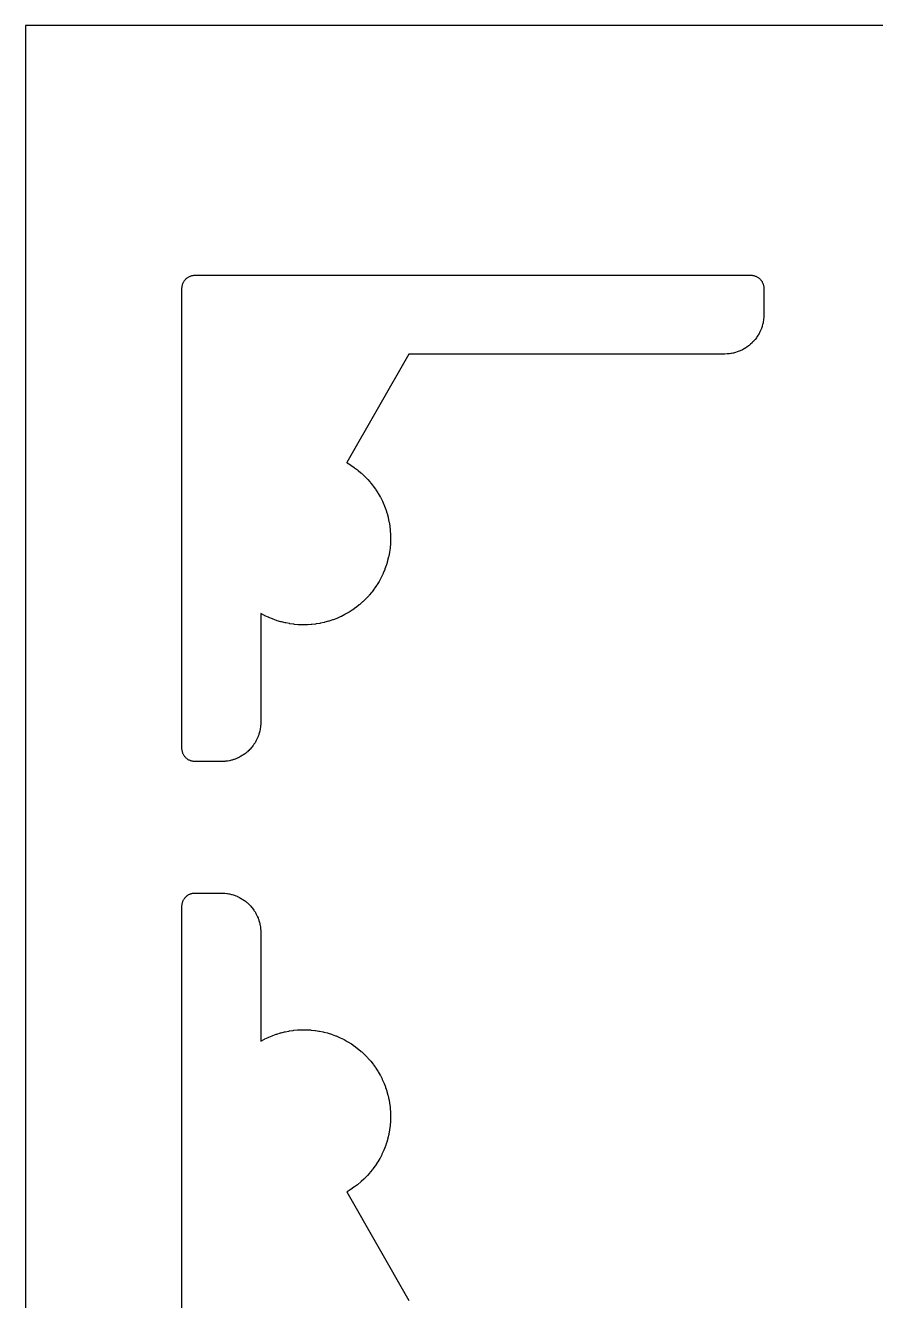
# Model space of a CAD drawing. Extents: x 0 to 200, y -100 to 0.
# Drawn here: x 0 to 32.33, y -48.5 to 0 of the extents above; entities that cross this region are included whole.
import ezdxf

# ---------------------------------------------------------------- set-up
doc = ezdxf.new("R2010")
doc.units = 0
doc.layers.add('BLACK', color=7, linetype='CONTINUOUS')

msp = doc.modelspace()

# ---------------------------------------------------------------- linework, layer by layer
at = {"layer": 'BLACK', "linetype": 'CONTINUOUS'}
for p, q in [((0.006111, 0), (0.001098, -0.000123)), ((199.993863, 0), (0.006136, 0)), ((0.000123, -0.001098), (0, -0.006111)), ((0, -0.006136), (0, -99.993863)), ((6.04971, -9.701746), (6.064779, -9.682437)), ((6.064779, -9.682437), (6.080776, -9.663892)), ((6.080776, -9.663892), (6.097664, -9.646153)), ((6.097664, -9.646153), (6.115403, -9.629265)), ((6.115403, -9.629265), (6.133948, -9.613268)), ((6.133948, -9.613268), (6.153257, -9.598199)), ((6.153257, -9.598199), (6.173281, -9.584096)), ((6.173281, -9.584096), (6.193973, -9.570993)), ((6.193973, -9.570993), (6.215284, -9.558921)), ((6.215284, -9.558921), (6.237161, -9.547909)), ((6.237161, -9.547909), (6.259552, -9.537984)), ((6.259552, -9.537984), (6.282403, -9.529169)), ((6.282403, -9.529169), (6.305659, -9.521487)), ((6.305659, -9.521487), (6.329263, -9.514954)), ((6.329263, -9.514954), (6.35316, -9.509588)), ((6.35316, -9.509588), (6.377292, -9.505401)), ((6.377292, -9.505401), (6.4016, -9.502403)), ((6.4016, -9.502403), (6.426026, -9.500601)), ((6.426026, -9.500601), (6.450523, -9.5)), ((6.450523, -9.5), (27.588692, -9.5)), ((27.588692, -9.5), (27.61319, -9.500601)), ((27.61319, -9.500601), (27.637617, -9.502403)), ((27.637617, -9.502403), (27.661926, -9.505401)), ((27.661926, -9.505401), (27.686059, -9.509589)), ((27.686059, -9.509589), (27.709957, -9.514956)), ((27.709957, -9.514956), (27.733563, -9.521488)), ((27.733563, -9.521488), (27.75682, -9.529172)), ((27.75682, -9.529172), (27.779672, -9.537987)), ((27.779672, -9.537987), (27.802063, -9.547913)), ((27.802063, -9.547913), (27.823941, -9.558926)), ((27.823941, -9.558926), (27.845252, -9.570999)), ((27.845252, -9.570999), (27.865945, -9.584104)), ((27.865945, -9.584104), (27.88597, -9.598208)), ((27.88597, -9.598208), (27.905279, -9.613277)), ((27.905279, -9.613277), (27.923825, -9.629276)), ((27.923825, -9.629276), (27.941563, -9.646166)), ((27.941563, -9.646166), (27.958452, -9.663906)), ((27.958452, -9.663906), (27.974449, -9.682453)), ((27.974449, -9.682453), (27.989517, -9.701763)), ((5.951511, -9.999012), (5.952112, -9.974515)), ((5.951511, -27.499909), (5.951511, -9.999012)), ((5.952112, -9.974515), (5.953914, -9.950089)), ((5.953914, -9.950089), (5.956912, -9.925781)), ((5.956912, -9.925781), (5.961099, -9.901649)), ((5.961099, -9.901649), (5.966465, -9.877752)), ((5.966465, -9.877752), (5.972998, -9.854148)), ((5.972998, -9.854148), (5.98068, -9.830892)), ((5.98068, -9.830892), (5.989495, -9.808041)), ((5.989495, -9.808041), (5.99942, -9.78565)), ((5.99942, -9.78565), (6.010432, -9.763773)), ((6.010432, -9.763773), (6.022504, -9.742462)), ((6.022504, -9.742462), (6.035607, -9.72177)), ((6.035607, -9.72177), (6.04971, -9.701746)), ((27.989517, -9.701763), (28.00362, -9.721789)), ((28.00362, -9.721789), (28.016723, -9.742482)), ((28.016723, -9.742482), (28.028795, -9.763794)), ((28.028795, -9.763794), (28.039806, -9.785673)), ((28.039806, -9.785673), (28.04973, -9.808065)), ((28.04973, -9.808065), (28.058544, -9.830918)), ((28.058544, -9.830918), (28.066226, -9.854175)), ((28.066226, -9.854175), (28.072757, -9.877781)), ((28.072757, -9.877781), (28.078122, -9.90168)), ((28.078122, -9.90168), (28.082308, -9.925813)), ((28.082308, -9.925813), (28.085305, -9.950122)), ((28.085305, -9.950122), (28.087105, -9.974549)), ((28.087105, -9.974549), (28.087705, -9.999047)), ((28.087705, -9.999047), (28.087634, -10.993881)), ((28.084513, -11.088825), (28.077939, -11.165163)), ((28.086204, -11.058227), (28.084513, -11.088825)), ((28.087484, -11.006104), (28.086204, -11.058227)), ((28.087634, -10.993881), (28.087484, -11.006104)), ((27.949753, -11.626815), (27.936821, -11.654597)), ((27.979941, -11.556392), (27.949753, -11.626815)), ((27.993175, -11.522085), (27.979941, -11.556392)), ((28.0181, -11.449632), (27.993175, -11.522085)), ((28.027176, -11.420362), (28.0181, -11.449632)), ((28.03944, -11.376045), (28.027176, -11.420362)), ((28.045397, -11.352263), (28.03944, -11.376045)), ((28.055472, -11.307397), (28.045397, -11.352263)), ((28.061266, -11.277305), (28.055472, -11.307397)), ((28.073438, -11.201657), (28.061266, -11.277305)), ((28.077939, -11.165163), (28.073438, -11.201657)), ((27.578971, -12.124622), (27.55589, -12.14478)), ((27.637355, -12.070386), (27.578971, -12.124622)), ((27.659157, -12.04885), (27.637355, -12.070386)), ((27.690864, -12.015547), (27.659157, -12.04885)), ((27.707328, -11.997381), (27.690864, -12.015547)), ((27.737363, -11.962562), (27.707328, -11.997381)), ((27.756658, -11.938755), (27.737363, -11.962562)), ((27.803053, -11.877777), (27.756658, -11.938755)), ((27.824226, -11.847715), (27.803053, -11.877777)), ((27.866009, -11.783489), (27.824226, -11.847715)), ((27.881924, -11.757302), (27.866009, -11.783489)), ((27.904589, -11.717292), (27.881924, -11.757302)), ((27.916147, -11.69567), (27.904589, -11.717292)), ((27.936821, -11.654597), (27.916147, -11.69567)), ((14.585775, -12.505435), (12.229231, -16.629389)), ((14.588687, -12.500622), (14.585787, -12.505413)), ((14.595116, -12.5), (14.589517, -12.50014)), ((26.576279, -12.5), (14.595141, -12.5)), ((26.598977, -12.499484), (26.576279, -12.5)), ((26.685751, -12.495536), (26.598977, -12.499484)), ((26.712013, -12.493647), (26.685751, -12.495536)), ((26.759924, -12.488928), (26.712013, -12.493647)), ((26.784256, -12.485927), (26.759924, -12.488928)), ((26.832776, -12.47873), (26.784256, -12.485927)), ((26.856932, -12.474538), (26.832776, -12.47873)), ((26.90504, -12.464969), (26.856932, -12.474538)), ((26.928961, -12.459597), (26.90504, -12.464969)), ((26.973566, -12.448424), (26.928961, -12.459597)), ((27.003049, -12.44007), (26.973566, -12.448424)), ((27.076093, -12.41693), (27.003049, -12.44007)), ((27.110714, -12.404543), (27.076093, -12.41693)), ((27.181857, -12.376092), (27.110714, -12.404543)), ((27.209948, -12.363846), (27.181857, -12.376092)), ((27.251516, -12.344185), (27.209948, -12.363846)), ((27.273415, -12.333162), (27.251516, -12.344185)), ((27.313969, -12.311486), (27.273415, -12.333162)), ((27.340539, -12.296218), (27.313969, -12.311486)), ((27.40577, -12.256024), (27.340539, -12.296218)), ((27.436344, -12.235595), (27.40577, -12.256024)), ((27.498442, -12.190711), (27.436344, -12.235595)), ((27.522715, -12.172006), (27.498442, -12.190711)), ((27.55589, -12.14478), (27.522715, -12.172006)), ((12.229219, -16.629411), (12.226784, -16.63393)), ((12.227125, -16.635247), (12.231449, -16.638015)), ((12.23147, -16.638028), (12.358331, -16.714846)), ((12.358331, -16.714846), (12.379639, -16.728499)), ((12.379639, -16.728499), (12.497125, -16.808042)), ((12.497125, -16.808042), (12.517715, -16.822757)), ((12.517715, -16.822757), (12.631021, -16.908148)), ((12.631021, -16.908148), (12.650839, -16.923887)), ((12.650839, -16.923887), (12.759675, -17.014908)), ((12.759675, -17.014908), (12.778671, -17.03163)), ((12.778671, -17.03163), (12.882757, -17.128046)), ((12.882757, -17.128046), (12.900881, -17.145709)), ((12.900881, -17.145709), (12.99995, -17.247273)), ((12.99995, -17.247273), (13.017156, -17.265831)), ((13.017156, -17.265831), (13.110954, -17.372283)), ((13.110954, -17.372283), (13.127198, -17.391689)), ((13.127198, -17.391689), (13.215484, -17.502755)), ((13.215484, -17.502755), (13.230725, -17.522959)), ((13.230725, -17.522959), (13.313271, -17.638354)), ((13.313271, -17.638354), (13.327469, -17.659303)), ((13.327469, -17.659303), (13.404065, -17.778731)), ((13.404065, -17.778731), (13.417184, -17.800373)), ((13.417184, -17.800373), (13.487633, -17.923527)), ((13.487633, -17.923527), (13.499638, -17.945806)), ((13.499638, -17.945806), (13.563759, -18.07237)), ((13.563759, -18.07237), (13.574621, -18.095228)), ((13.574621, -18.095228), (13.632249, -18.224877)), ((13.632249, -18.224877), (13.641939, -18.248256)), ((13.641939, -18.248256), (13.692927, -18.380658)), ((13.692927, -18.380658), (13.701421, -18.404497)), ((13.701421, -18.404497), (13.745637, -18.539312)), ((13.745637, -18.539312), (13.752912, -18.563551)), ((13.752912, -18.563551), (13.790243, -18.700432)), ((13.790243, -18.700432), (13.796281, -18.725008)), ((13.796281, -18.725008), (13.826632, -18.863604)), ((13.826632, -18.863604), (13.831417, -18.888455)), ((13.831417, -18.888455), (13.854709, -19.02841)), ((13.854709, -19.02841), (13.85823, -19.053472)), ((13.85823, -19.053472), (13.874403, -19.194427)), ((13.874403, -19.194427), (13.87665, -19.219635)), ((13.87665, -19.219635), (13.885663, -19.361228)), ((13.885663, -19.361228), (13.88663, -19.386517)), ((13.88663, -19.386517), (13.88846, -19.528386)), ((13.868659, -19.862053), (13.865786, -19.887196)), ((13.881191, -19.720727), (13.868659, -19.862053)), ((13.882787, -19.69547), (13.881191, -19.720727)), ((13.888145, -19.553691), (13.882787, -19.69547)), ((13.88846, -19.528386), (13.888145, -19.553691)), ((13.776013, -20.354527), (13.769365, -20.378946)), ((13.809801, -20.216729), (13.776013, -20.354527)), ((13.815203, -20.192005), (13.809801, -20.216729)), ((13.841969, -20.052672), (13.815203, -20.192005)), ((13.846112, -20.027706), (13.841969, -20.052672)), ((13.865786, -19.887196), (13.846112, -20.027706)), ((13.599592, -20.850423), (13.538757, -20.978599)), ((13.609861, -20.827293), (13.599592, -20.850423)), ((13.664126, -20.6962), (13.609861, -20.827293)), ((13.67321, -20.672579), (13.664126, -20.6962)), ((13.720765, -20.538906), (13.67321, -20.672579)), ((13.728641, -20.514856), (13.720765, -20.538906)), ((13.769365, -20.378946), (13.728641, -20.514856)), ((13.360382, -21.290756), (13.280839, -21.408242)), ((13.374035, -21.269447), (13.360382, -21.290756)), ((13.447525, -21.148083), (13.374035, -21.269447)), ((13.460081, -21.12611), (13.447525, -21.148083)), ((13.52733, -21.00118), (13.460081, -21.12611)), ((13.538757, -20.978599), (13.52733, -21.00118)), ((12.943173, -21.811998), (12.841609, -21.911067)), ((12.960836, -21.793874), (12.943173, -21.811998)), ((13.057252, -21.689788), (12.960836, -21.793874)), ((13.073974, -21.670792), (13.057252, -21.689788)), ((13.164995, -21.561956), (13.073974, -21.670792)), ((13.180733, -21.542138), (13.164995, -21.561956)), ((13.266125, -21.428832), (13.180733, -21.542138)), ((13.280839, -21.408242), (13.266125, -21.428832)), ((12.429579, -22.238587), (12.310151, -22.315183)), ((12.450529, -22.224389), (12.429579, -22.238587)), ((12.565924, -22.141842), (12.450529, -22.224389)), ((12.586127, -22.126601), (12.565924, -22.141842)), ((12.697193, -22.038316), (12.586127, -22.126601)), ((12.716599, -22.022071), (12.697193, -22.038316)), ((12.823051, -21.928273), (12.716599, -22.022071)), ((12.841609, -21.911067), (12.823051, -21.928273)), ((8.951627, -22.371347), (8.951597, -26.487655)), ((8.951733, -22.367028), (8.951627, -22.371323)), ((8.957016, -22.368103), (8.953184, -22.366161)), ((9.087703, -22.438451), (8.957037, -22.368115)), ((9.110283, -22.449878), (9.087703, -22.438451)), ((9.238459, -22.510713), (9.110283, -22.449878)), ((9.26159, -22.520981), (9.238459, -22.510713)), ((9.392683, -22.575246), (9.26159, -22.520981)), ((9.416303, -22.58433), (9.392683, -22.575246)), ((9.549977, -22.631885), (9.416303, -22.58433)), ((9.574027, -22.639761), (9.549977, -22.631885)), ((9.709937, -22.680485), (9.574027, -22.639761)), ((9.734356, -22.687133), (9.709937, -22.680485)), ((9.872154, -22.720921), (9.734356, -22.687133)), ((9.896878, -22.726323), (9.872154, -22.720921)), ((10.036211, -22.753088), (9.896878, -22.726323)), ((10.061177, -22.757231), (10.036211, -22.753088)), ((10.201687, -22.776905), (10.061177, -22.757231)), ((10.22683, -22.779779), (10.201687, -22.776905)), ((10.368156, -22.79231), (10.22683, -22.779779)), ((10.393413, -22.793906), (10.368156, -22.79231)), ((10.535192, -22.799264), (10.393413, -22.793906)), ((10.869248, -22.787768), (10.727655, -22.796782)), ((10.894456, -22.785521), (10.869248, -22.787768)), ((11.035411, -22.769348), (10.894456, -22.785521)), ((11.060472, -22.765827), (11.035411, -22.769348)), ((11.200428, -22.742536), (11.060472, -22.765827)), ((11.225279, -22.73775), (11.200428, -22.742536)), ((11.363875, -22.7074), (11.225279, -22.73775)), ((11.388451, -22.701361), (11.363875, -22.7074)), ((11.525332, -22.66403), (11.388451, -22.701361)), ((11.549571, -22.656755), (11.525332, -22.66403)), ((11.684385, -22.612539), (11.549571, -22.656755)), ((11.708225, -22.604045), (11.684385, -22.612539)), ((11.840627, -22.553057), (11.708225, -22.604045)), ((11.864005, -22.543367), (11.840627, -22.553057)), ((11.993655, -22.485739), (11.864005, -22.543367)), ((12.016513, -22.474877), (11.993655, -22.485739)), ((12.143077, -22.410756), (12.016513, -22.474877)), ((12.165355, -22.398751), (12.143077, -22.410756)), ((12.28851, -22.328301), (12.165355, -22.398751)), ((12.310151, -22.315183), (12.28851, -22.328301)), ((10.560497, -22.799579), (10.535192, -22.799264)), ((10.702366, -22.797749), (10.560497, -22.799579)), ((10.727655, -22.796782), (10.702366, -22.797749)), ((8.940525, -26.6713), (8.937524, -26.695632)), ((8.945244, -26.623389), (8.940525, -26.6713)), ((8.947133, -26.597127), (8.945244, -26.623389)), ((8.951081, -26.510354), (8.947133, -26.597127)), ((8.951597, -26.487655), (8.951081, -26.510354)), ((8.815271, -27.121239), (8.780318, -27.192854)), ((8.827861, -27.093301), (8.815271, -27.121239)), ((8.845458, -27.050818), (8.827861, -27.093301)), ((8.854282, -27.027945), (8.845458, -27.050818)), ((8.869773, -26.98465), (8.854282, -27.027945)), ((8.879207, -26.955494), (8.869773, -26.98465)), ((8.900548, -26.881905), (8.879207, -26.955494)), ((8.909482, -26.846237), (8.900548, -26.881905)), ((8.925352, -26.771277), (8.909482, -26.846237)), ((8.930776, -26.741117), (8.925352, -26.771277)), ((8.937524, -26.695632), (8.930776, -26.741117)), ((5.952112, -27.524411), (5.951511, -27.499909)), ((5.953915, -27.548842), (5.952112, -27.524411)), ((5.956914, -27.573156), (5.953915, -27.548842)), ((5.961103, -27.597293), (5.956914, -27.573156)), ((5.966472, -27.621195), (5.961103, -27.597293)), ((5.973007, -27.644805), (5.966472, -27.621195)), ((5.980694, -27.668066), (5.973007, -27.644805)), ((8.421221, -27.642838), (8.383305, -27.673955)), ((8.439785, -27.626824), (8.421221, -27.642838)), ((8.476129, -27.593884), (8.439785, -27.626824)), ((8.493885, -27.576979), (8.476129, -27.593884)), ((8.5264, -27.544464), (8.493885, -27.576979)), ((8.547394, -27.522141), (8.5264, -27.544464)), ((8.600182, -27.462443), (8.547394, -27.522141)), ((8.619767, -27.438875), (8.600182, -27.462443)), ((8.648058, -27.402624), (8.619767, -27.438875)), ((8.662662, -27.382933), (8.648058, -27.402624)), ((8.690906, -27.34283), (8.662662, -27.382933)), ((8.704527, -27.322445), (8.690906, -27.34283)), ((8.730769, -27.281005), (8.704527, -27.322445)), ((8.743373, -27.259976), (8.730769, -27.281005)), ((8.766038, -27.219967), (8.743373, -27.259976)), ((8.780318, -27.192854), (8.766038, -27.219967)), ((5.989512, -27.690921), (5.980694, -27.668066)), ((5.999442, -27.713316), (5.989512, -27.690921)), ((6.010458, -27.735197), (5.999442, -27.713316)), ((6.022536, -27.756511), (6.010458, -27.735197)), ((6.035645, -27.777206), (6.022536, -27.756511)), ((6.049754, -27.797233), (6.035645, -27.777206)), ((6.064828, -27.816543), (6.049754, -27.797233)), ((6.080833, -27.835091), (6.064828, -27.816543)), ((6.097728, -27.85283), (6.080833, -27.835091)), ((6.115473, -27.869719), (6.097728, -27.85283)), ((6.134026, -27.885717), (6.115473, -27.869719)), ((6.153342, -27.900785), (6.134026, -27.885717)), ((6.173374, -27.914886), (6.153342, -27.900785)), ((6.194074, -27.927988), (6.173374, -27.914886)), ((6.215392, -27.940057), (6.194074, -27.927988)), ((6.237277, -27.951066), (6.215392, -27.940057)), ((6.259676, -27.960988), (6.237277, -27.951066)), ((6.282534, -27.969798), (6.259676, -27.960988)), ((6.305798, -27.977476), (6.282534, -27.969798)), ((6.32941, -27.984003), (6.305798, -27.977476)), ((6.353314, -27.989363), (6.32941, -27.984003)), ((6.377453, -27.993543), (6.353314, -27.989363)), ((6.401767, -27.996534), (6.377453, -27.993543)), ((6.426199, -27.998328), (6.401767, -27.996534)), ((6.450702, -27.998921), (6.426199, -27.998328)), ((7.473145, -27.998553), (6.450702, -27.998921)), ((7.503595, -27.997613), (7.473145, -27.998553)), ((7.583224, -27.992721), (7.503595, -27.997613)), ((7.613738, -27.989905), (7.583224, -27.992721)), ((7.656331, -27.984652), (7.613738, -27.989905)), ((7.686616, -27.979969), (7.656331, -27.984652)), ((7.764958, -27.965383), (7.686616, -27.979969)), ((7.794898, -27.958853), (7.764958, -27.965383)), ((7.839504, -27.94768), (7.794898, -27.958853)), ((7.863132, -27.941141), (7.839504, -27.94768)), ((7.91007, -27.926902), (7.863132, -27.941141)), ((7.933349, -27.919212), (7.91007, -27.926902)), ((7.979532, -27.902687), (7.933349, -27.919212)), ((8.002406, -27.893864), (7.979532, -27.902687)), ((8.047723, -27.875093), (8.002406, -27.893864)), ((8.070136, -27.865158), (8.047723, -27.875093)), ((8.114477, -27.844187), (8.070136, -27.865158)), ((8.136376, -27.833164), (8.114477, -27.844187)), ((8.179635, -27.810042), (8.136376, -27.833164)), ((8.200966, -27.797958), (8.179635, -27.810042)), ((8.243038, -27.772741), (8.200966, -27.797958)), ((8.263751, -27.759625), (8.243038, -27.772741)), ((8.304535, -27.732374), (8.263751, -27.759625)), ((8.324579, -27.718257), (8.304535, -27.732374)), ((8.363977, -27.689038), (8.324579, -27.718257)), ((8.383305, -27.673955), (8.363977, -27.689038)), ((5.952112, -33.475588), (5.953915, -33.451157)), ((5.953915, -33.451157), (5.956914, -33.426843)), ((5.956914, -33.426843), (5.961103, -33.402706)), ((5.961103, -33.402706), (5.966472, -33.378804)), ((5.966472, -33.378804), (5.973007, -33.355194)), ((5.973007, -33.355194), (5.980694, -33.331933)), ((5.980694, -33.331933), (5.989512, -33.309078)), ((5.989512, -33.309078), (5.999442, -33.286683)), ((5.999442, -33.286683), (6.010458, -33.264802)), ((6.010458, -33.264802), (6.022536, -33.243488)), ((6.022536, -33.243488), (6.035645, -33.222793)), ((6.035645, -33.222793), (6.049754, -33.202766)), ((6.049754, -33.202766), (6.064828, -33.183456)), ((6.064828, -33.183456), (6.080833, -33.164908)), ((6.080833, -33.164908), (6.097728, -33.147169)), ((6.097728, -33.147169), (6.115473, -33.13028)), ((6.115473, -33.13028), (6.134026, -33.114282)), ((6.134026, -33.114282), (6.153342, -33.099215)), ((6.153342, -33.099215), (6.173374, -33.085113)), ((6.173374, -33.085113), (6.194074, -33.072012)), ((6.194074, -33.072012), (6.215392, -33.059942)), ((6.215392, -33.059942), (6.237277, -33.048933)), ((6.237277, -33.048933), (6.259676, -33.039011)), ((6.259676, -33.039011), (6.282534, -33.030201)), ((6.282534, -33.030201), (6.305798, -33.022523)), ((6.305798, -33.022523), (6.32941, -33.015996)), ((6.32941, -33.015996), (6.353314, -33.010636)), ((6.353314, -33.010636), (6.377453, -33.006456)), ((6.377453, -33.006456), (6.401767, -33.003465)), ((6.401767, -33.003465), (6.426199, -33.001671)), ((6.426199, -33.001671), (6.450702, -33.001078)), ((6.450702, -33.001078), (7.476156, -33.001447)), ((7.476156, -33.001447), (7.500486, -33.002048)), ((7.500486, -33.002048), (7.546504, -33.004309)), ((7.546504, -33.004309), (7.57705, -33.006751)), ((7.57705, -33.006751), (7.656255, -33.015534)), ((7.656255, -33.015534), (7.686594, -33.019845)), ((7.686594, -33.019845), (7.728879, -33.027182)), ((7.728879, -33.027182), (7.758897, -33.033345)), ((7.758897, -33.033345), (7.83643, -33.051758)), ((7.83643, -33.051758), (7.866014, -33.05975)), ((7.866014, -33.05975), (7.910018, -33.073098)), ((7.910018, -33.073098), (7.933297, -33.080788)), ((7.933297, -33.080788), (7.97948, -33.097313)), ((7.97948, -33.097313), (8.002354, -33.106137)), ((8.002354, -33.106137), (8.047671, -33.124908)), ((8.047671, -33.124908), (8.070085, -33.134843)), ((8.070085, -33.134843), (8.114426, -33.155815)), ((8.114426, -33.155815), (8.136325, -33.166838)), ((8.136325, -33.166838), (8.179584, -33.189961)), ((8.179584, -33.189961), (8.200916, -33.202045)), ((8.200916, -33.202045), (8.242988, -33.227262)), ((8.242988, -33.227262), (8.263701, -33.240379)), ((8.263701, -33.240379), (8.304485, -33.26763)), ((8.304485, -33.26763), (8.32453, -33.281747)), ((8.32453, -33.281747), (8.363927, -33.310966)), ((8.363927, -33.310966), (8.383255, -33.32605)), ((8.383255, -33.32605), (8.418801, -33.355222)), ((8.418801, -33.355222), (8.441881, -33.37538)), ((8.441881, -33.37538), (8.500266, -33.429617)), ((8.500266, -33.429617), (8.522068, -33.451153)), ((8.522068, -33.451153), (8.553775, -33.484456)), ((5.951511, -33.500091), (5.952112, -33.475588)), ((5.951511, -66.500054), (5.951511, -33.500091)), ((8.553775, -33.484456), (8.570239, -33.502622)), ((8.570239, -33.502622), (8.602278, -33.539764)), ((8.602278, -33.539764), (8.617831, -33.558715)), ((8.617831, -33.558715), (8.648008, -33.597385)), ((8.648008, -33.597385), (8.662613, -33.617077)), ((8.662613, -33.617077), (8.690857, -33.65718)), ((8.690857, -33.65718), (8.704477, -33.677565)), ((8.704477, -33.677565), (8.730719, -33.719006)), ((8.730719, -33.719006), (8.743323, -33.740035)), ((8.743323, -33.740035), (8.765988, -33.780044)), ((8.765988, -33.780044), (8.780268, -33.807158)), ((8.780268, -33.807158), (8.815221, -33.878774)), ((8.815221, -33.878774), (8.82781, -33.906712)), ((8.82781, -33.906712), (8.845407, -33.949196)), ((8.845407, -33.949196), (8.854231, -33.97207)), ((8.854231, -33.97207), (8.869722, -34.015365)), ((8.869722, -34.015365), (8.879155, -34.044521)), ((8.879155, -34.044521), (8.90135, -34.121058)), ((8.90135, -34.121058), (8.908978, -34.150738)), ((8.908978, -34.150738), (8.918381, -34.192611)), ((8.918381, -34.192611), (8.924175, -34.222703)), ((8.924175, -34.222703), (8.936834, -34.301381)), ((8.936834, -34.301381), (8.940771, -34.331771)), ((8.940771, -34.331771), (8.945189, -34.37663)), ((8.945189, -34.37663), (8.947078, -34.402892)), ((8.947078, -34.402892), (8.951025, -34.489667)), ((8.951025, -34.489667), (8.951541, -34.512365)), ((8.951541, -34.512365), (8.951511, -38.628714)), ((9.721232, -38.316402), (9.856696, -38.282545)), ((9.856696, -38.282545), (9.881002, -38.27711)), ((9.881002, -38.27711), (10.017985, -38.250048)), ((10.017985, -38.250048), (10.042532, -38.245832)), ((10.042532, -38.245832), (10.180694, -38.225631)), ((10.180694, -38.225631), (10.20542, -38.222643)), ((10.20542, -38.222643), (10.344417, -38.209355)), ((10.344417, -38.209355), (10.369261, -38.207603)), ((10.369261, -38.207603), (10.508748, -38.20126)), ((10.508748, -38.20126), (10.533649, -38.200749)), ((10.533649, -38.200749), (10.673278, -38.201366)), ((10.673278, -38.201366), (10.698173, -38.202097)), ((10.698173, -38.202097), (10.837599, -38.209674)), ((10.837599, -38.209674), (10.862426, -38.211645)), ((10.862426, -38.211645), (11.001301, -38.226162)), ((11.001301, -38.226162), (11.025999, -38.229368)), ((11.025999, -38.229368), (11.163977, -38.250789)), ((11.163977, -38.250789), (11.188486, -38.255222)), ((11.188486, -38.255222), (11.325224, -38.283495)), ((11.325224, -38.283495), (11.349481, -38.289144)), ((11.349481, -38.289144), (11.48464, -38.324197)), ((8.951512, -38.628739), (8.951617, -38.633033)), ((8.95307, -38.6339), (8.9569, -38.631956)), ((8.956922, -38.631945), (9.085398, -38.562714)), ((9.085398, -38.562714), (9.107611, -38.55145)), ((9.107611, -38.55145), (9.23368, -38.491422)), ((9.23368, -38.491422), (9.256427, -38.481279)), ((9.256427, -38.481279), (9.385332, -38.42761)), ((9.385332, -38.42761), (9.408556, -38.418613)), ((9.408556, -38.418613), (9.539976, -38.371437)), ((9.539976, -38.371437), (9.56362, -38.363609)), ((9.56362, -38.363609), (9.697228, -38.323042)), ((9.697228, -38.323042), (9.721232, -38.316402)), ((11.48464, -38.324197), (11.508585, -38.331049)), ((11.508585, -38.331049), (11.641829, -38.372796)), ((11.641829, -38.372796), (11.665403, -38.380832)), ((11.665403, -38.380832), (11.796401, -38.429169)), ((11.796401, -38.429169), (11.819544, -38.438371)), ((11.819544, -38.438371), (11.94797, -38.493177)), ((11.94797, -38.493177), (11.970626, -38.503521)), ((11.970626, -38.503521), (12.09616, -38.564661)), ((12.09616, -38.564661), (12.118272, -38.576121)), ((12.118272, -38.576121), (12.240602, -38.643442)), ((12.240602, -38.643442), (12.262116, -38.65599)), ((12.262116, -38.65599), (12.380938, -38.729326)), ((12.380938, -38.729326), (12.4018, -38.742931)), ((12.4018, -38.742931), (12.516819, -38.822098)), ((12.516819, -38.822098), (12.536977, -38.836726)), ((12.536977, -38.836726), (12.647906, -38.921528)), ((12.647906, -38.921528), (12.66731, -38.937142)), ((12.66731, -38.937142), (12.773875, -39.027368)), ((12.773875, -39.027368), (12.792476, -39.043931)), ((12.792476, -39.043931), (12.89441, -39.139356)), ((12.89441, -39.139356), (12.912163, -39.156825)), ((12.912163, -39.156825), (13.009214, -39.257213)), ((13.009214, -39.257213), (13.026074, -39.275546)), ((13.026074, -39.275546), (13.118001, -39.380646)), ((13.118001, -39.380646), (13.133925, -39.399796)), ((13.133925, -39.399796), (13.220499, -39.509349)), ((13.220499, -39.509349), (13.235449, -39.529269)), ((13.235449, -39.529269), (13.316454, -39.643)), ((13.316454, -39.643), (13.330393, -39.663641)), ((13.330393, -39.663641), (13.405629, -39.781269)), ((13.405629, -39.781269), (13.418521, -39.802578)), ((13.418521, -39.802578), (13.4878, -39.92381)), ((13.4878, -39.92381), (13.499614, -39.945736)), ((13.499614, -39.945736), (13.562764, -40.070271)), ((13.562764, -40.070271), (13.57347, -40.092758)), ((13.57347, -40.092758), (13.630334, -40.220286)), ((13.630334, -40.220286), (13.639906, -40.243279)), ((13.639906, -40.243279), (13.690342, -40.373482)), ((13.690342, -40.373482), (13.698757, -40.396924)), ((13.698757, -40.396924), (13.74264, -40.52948)), ((13.74264, -40.52948), (13.749875, -40.553312)), ((13.749875, -40.553312), (13.787096, -40.68789)), ((13.787096, -40.68789), (13.793135, -40.712053)), ((13.793135, -40.712053), (13.823601, -40.848319)), ((13.823601, -40.848319), (13.828428, -40.872753)), ((13.828428, -40.872753), (13.852064, -41.010369)), ((13.852064, -41.010369), (13.855667, -41.035013)), ((13.855667, -41.035013), (13.872414, -41.173636)), ((13.872414, -41.173636), (13.874784, -41.198429)), ((13.874784, -41.198429), (13.8846, -41.337714)), ((13.883029, -41.691542), (13.871977, -41.830734)), ((13.884381, -41.666672), (13.883029, -41.691542)), ((13.888482, -41.527102), (13.884381, -41.666672)), ((13.8846, -41.337714), (13.885731, -41.362595)), ((13.885731, -41.362595), (13.888593, -41.502196)), ((13.888593, -41.502196), (13.888482, -41.527102)), ((13.817687, -42.180376), (13.786012, -42.316366)), ((13.822731, -42.155986), (13.817687, -42.180376)), ((13.847588, -42.018585), (13.822731, -42.155986)), ((13.851409, -41.993974), (13.847588, -42.018585)), ((13.869387, -41.855505), (13.851409, -41.993974)), ((13.871977, -41.830734), (13.869387, -41.855505)), ((13.680217, -42.654011), (13.628627, -42.783761)), ((13.68884, -42.630645), (13.680217, -42.654011)), ((13.733898, -42.498484), (13.68884, -42.630645)), ((13.741345, -42.474717), (13.733898, -42.498484)), ((13.779759, -42.340475), (13.741345, -42.474717)), ((13.786012, -42.316366), (13.779759, -42.340475)), ((13.47369, -43.101867), (13.403338, -43.222479)), ((13.485699, -43.080047), (13.47369, -43.101867)), ((13.549952, -42.956078), (13.485699, -43.080047)), ((13.560858, -42.933686), (13.549952, -42.956078)), ((13.618851, -42.806669), (13.560858, -42.933686)), ((13.628627, -42.783761), (13.618851, -42.806669)), ((13.099083, -43.641726), (13.006226, -43.746006)), ((13.115177, -43.622718), (13.099083, -43.641726)), ((13.20272, -43.513938), (13.115177, -43.622718)), ((13.217846, -43.494152), (13.20272, -43.513938)), ((13.299858, -43.381144), (13.217846, -43.494152)), ((13.31398, -43.360628), (13.299858, -43.381144)), ((13.390257, -43.243673), (13.31398, -43.360628)), ((13.403338, -43.222479), (13.390257, -43.243673)), ((12.62493, -44.096652), (12.513252, -44.180466)), ((12.644472, -44.08121), (12.62493, -44.096652)), ((12.751833, -43.991934), (12.644472, -44.08121)), ((12.770581, -43.975538), (12.751833, -43.991934)), ((12.873359, -43.881021), (12.770581, -43.975538)), ((12.891266, -43.86371), (12.873359, -43.881021)), ((12.989205, -43.764188), (12.891266, -43.86371)), ((13.006226, -43.746006), (12.989205, -43.764188)), ((12.226784, -44.366071), (12.22922, -44.370592)), ((12.231452, -44.361988), (12.227126, -44.364755)), ((12.229232, -44.370614), (14.585281, -48.494563)), ((12.356266, -44.286476), (12.231473, -44.361975)), ((12.377248, -44.273057), (12.356266, -44.286476)), ((12.492965, -44.194914), (12.377248, -44.273057)), ((12.513252, -44.180466), (12.492965, -44.194914)), ((14.585294, -48.494585), (14.588193, -48.499377)), ((14.589023, -48.499859), (14.594622, -48.499999))]:
    msp.add_line(p, q, dxfattribs=at)

doc.saveas('drawing.dxf')
